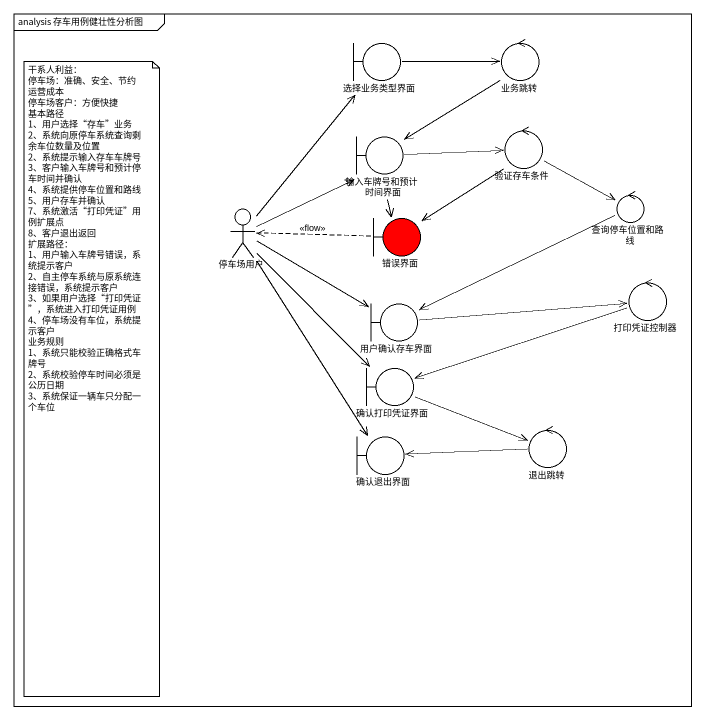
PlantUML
@startuml
mainframe analysis 存车用例健壮性分析图
boundary 选择业务类型界面
control 业务跳转
boundary 输入车牌号和预计时间界面
control 验证存车条件
actor 停车场用户
control 查询停车位置和路线
boundary 错误界面 #FF0000
control 打印凭证控制器
boundary 用户确认存车界面
boundary 确认打印凭证界面
boundary 确认退出界面
control 退出跳转
选择业务类型界面 -right-> 业务跳转
业务跳转 --> 输入车牌号和预计时间界面
输入车牌号和预计时间界面 -right-> 验证存车条件
输入车牌号和预计时间界面 --> 错误界面
验证存车条件 --> 查询停车位置和路线
验证存车条件 --> 错误界面
停车场用户 -up-> 选择业务类型界面
停车场用户 -right-> 输入车牌号和预计时间界面
停车场用户 -right-> 用户确认存车界面
停车场用户 --> 确认打印凭证界面
停车场用户 --> 确认退出界面
查询停车位置和路线 -left-> 用户确认存车界面
错误界面 .left.> 停车场用户 : <<flow>>
打印凭证控制器 -left-> 确认打印凭证界面
用户确认存车界面 -right-> 打印凭证控制器
确认打印凭证界面 -right-> 退出跳转
退出跳转 -left-> 确认退出界面
note as N1
  干系人利益：
  停车场：准确、安全、节约运营成本
  停车场客户：方便快捷
  基本路径
  1、用户选择“存车”业务
  2、系统向原停车系统查询剩余车位数量及位置
  2、系统提示输入存车车牌号
  3、客户输入车牌号和预计停车时间并确认
  4、系统提供停车位置和路线
  5、用户存车并确认
  7、系统激活“打印凭证”用例扩展点
  8、客户退出返回
  扩展路径：
  1、用户输入车牌号错误，系统提示客户
  2、自主停车系统与原系统连接错误，系统提示客户
  3、如果用户选择“打印凭证”，系统进入打印凭证用例
  4、停车场没有车位，系统提示客户
  业务规则
  1、系统只能校验正确格式车牌号
  2、系统校验停车时间必须是公历日期
  3、系统保证一辆车只分配一个车位
end note
@enduml
